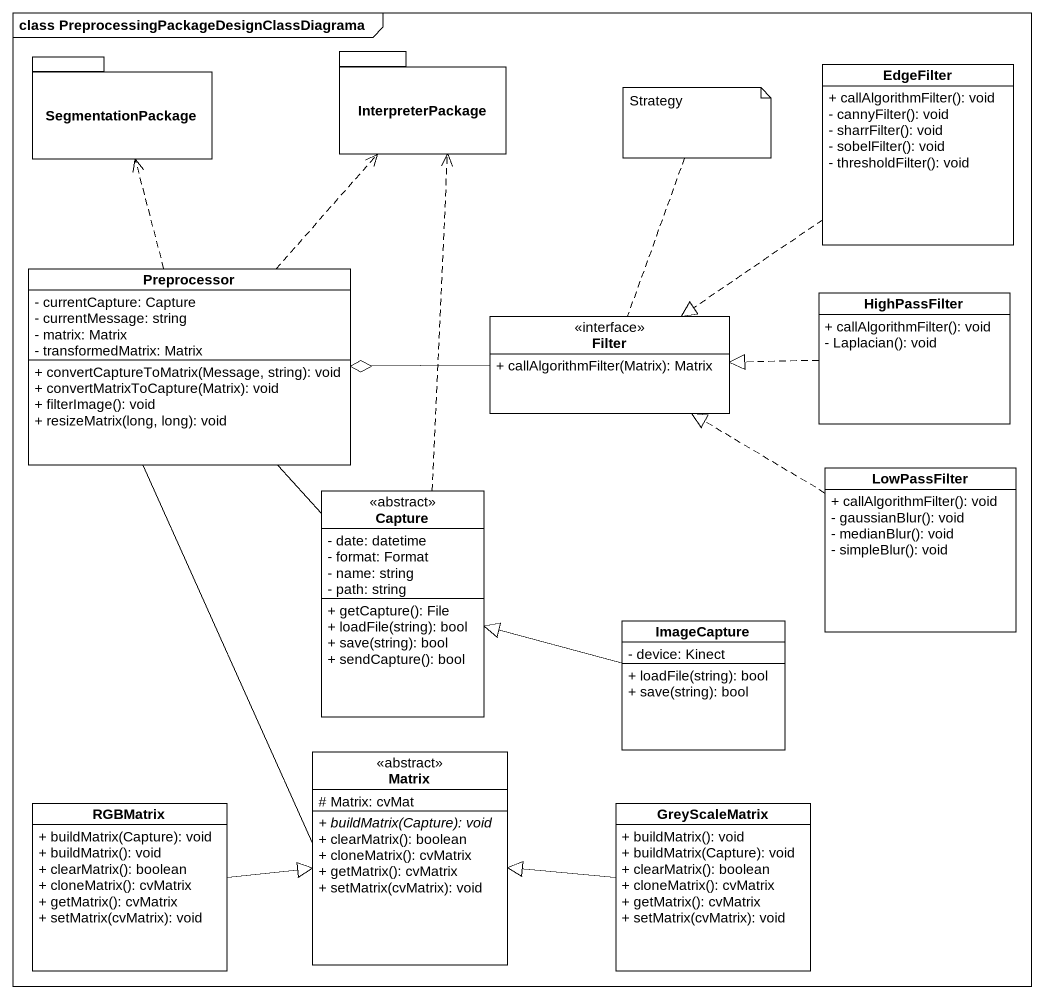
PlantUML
@startuml
mainframe class PreprocessingPackageDesignClassDiagrama
hide circle
hide empty members
skinparam classAttributeIconSize 0
package SegmentationPackage {
}
package InterpreterPackage {
}
class EdgeFilter {
  + callAlgorithmFilter(): void
  - cannyFilter(): void
  - sharrFilter(): void
  - sobelFilter(): void
  - thresholdFilter(): void
}
class Preprocessor {
  - currentCapture: Capture
  - currentMessage: string
  - matrix: Matrix
  - transformedMatrix: Matrix
  + convertCaptureToMatrix(Message, string): void
  + convertMatrixToCapture(Matrix): void
  + filterImage(): void
  + resizeMatrix(long, long): void
}
class Filter <<interface>> {
  + callAlgorithmFilter(Matrix): Matrix
}
class HighPassFilter {
  + callAlgorithmFilter(): void
  - Laplacian(): void
}
class Capture <<abstract>> {
  - date: datetime
  - format: Format
  - name: string
  - path: string
  + getCapture(): File
  + loadFile(string): bool
  + save(string): bool
  + sendCapture(): bool
}
class LowPassFilter {
  + callAlgorithmFilter(): void
  - gaussianBlur(): void
  - medianBlur(): void
  - simpleBlur(): void
}
class ImageCapture {
  - device: Kinect
  + loadFile(string): bool
  + save(string): bool
}
class Matrix <<abstract>> {
  # Matrix: cvMat
  {abstract} + buildMatrix(Capture): void
  + clearMatrix(): boolean
  + cloneMatrix(): cvMatrix
  + getMatrix(): cvMatrix
  + setMatrix(cvMatrix): void
}
class RGBMatrix {
  + buildMatrix(Capture): void
  + buildMatrix(): void
  + clearMatrix(): boolean
  + cloneMatrix(): cvMatrix
  + getMatrix(): cvMatrix
  + setMatrix(cvMatrix): void
}
class GreyScaleMatrix {
  + buildMatrix(): void
  + buildMatrix(Capture): void
  + clearMatrix(): boolean
  + cloneMatrix(): cvMatrix
  + getMatrix(): cvMatrix
  + setMatrix(cvMatrix): void
}
EdgeFilter ..|> Filter
Preprocessor .up.> SegmentationPackage
Preprocessor .up.> InterpreterPackage
Preprocessor -- Capture
Preprocessor -- Matrix
Filter -left-o Preprocessor
HighPassFilter .left.|> Filter
Capture .up.> InterpreterPackage
LowPassFilter .left.|> Filter
ImageCapture -left-|> Capture
RGBMatrix -right-|> Matrix
GreyScaleMatrix -left-|> Matrix
note top of Filter : Strategy
@enduml
